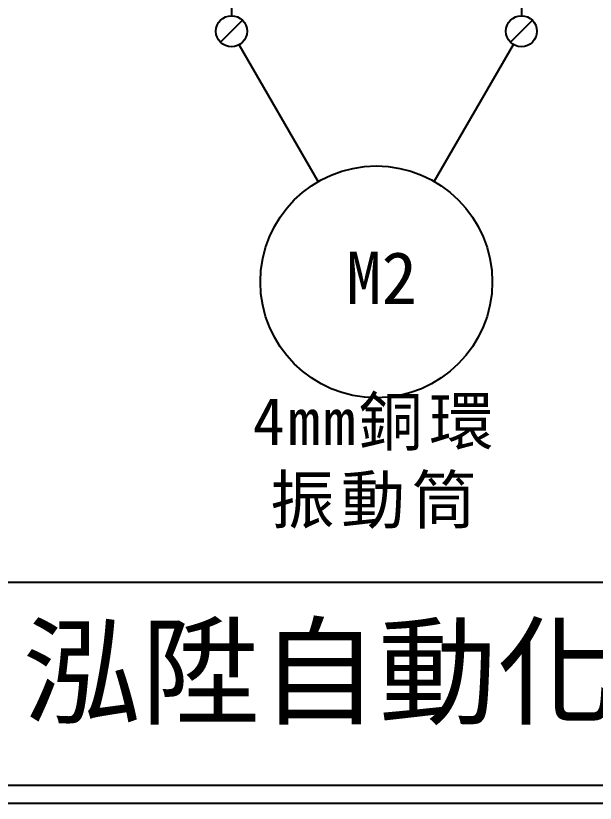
# Model space of a CAD drawing. Extents: x -24 to 263, y 255 to 459.
# Drawn here: x 14.5 to 54.5, y 255.5 to 309.8 of the extents above; entities that cross this region are included whole.
import ezdxf

# ---------------------------------------------------------------- set-up
doc = ezdxf.new("R2010")
doc.units = 0
doc.layers.get('0').update_dxf_attribs({"linetype": 'CONTINUOUS'})
doc.layers.add('圖框層', color=7, linetype='CONTINUOUS')
doc.styles.add('STSL', font='kaiu.ttf')
doc.styles.add('標楷體', font='kaiu.ttf')

msp = doc.modelspace()

# ---------------------------------------------------------------- linework, layer by layer
for p, q in [((29.426, 332.132), (29.434, 309.84)), ((49.426, 332.132), (49.434, 309.84)), ((30.191, 309.527), (28.677, 308.012)), ((50.191, 309.527), (48.677, 308.012)), ((35.423, 298.397), (29.97, 307.842)), ((43.423, 298.397), (48.882, 307.852))]:
    msp.add_line(p, q)
for centre, radius in [((29.434, 308.769), 1.071), ((49.434, 308.769), 1.071), ((39.423, 291.469), 8)]:
    msp.add_circle(centre, radius)
at = {"layer": '圖框層', "color": 7}
for p, q in [((-22.334, 270.73), (262.167, 270.73)), ((-22.334, 256.73), (262.167, 256.73)), ((-23.584, 255.48), (263.416, 255.48))]:
    msp.add_line(p, q, dxfattribs=at)

# ---------------------------------------------------------------- texts
at = {"color": 0, "insert": (39.423, 283.469), "char_height": 3.25, "width": 24.14544, "attachment_point": 2, "style": '標楷體'}
msp.add_mtext('{\\T1.1;4mm銅環\\P振動筒}', dxfattribs=at)
at = {"layer": '圖框層', "color": 4, "style": 'STSL'}
for s, height, p in [('M2', 3.6, (37.338, 289.945)), ('泓陞自動化科技有限公司', 6, (15.02, 261.556))]:
    msp.add_text(s, height=height, dxfattribs=at).set_placement(p)

doc.saveas('drawing.dxf')
